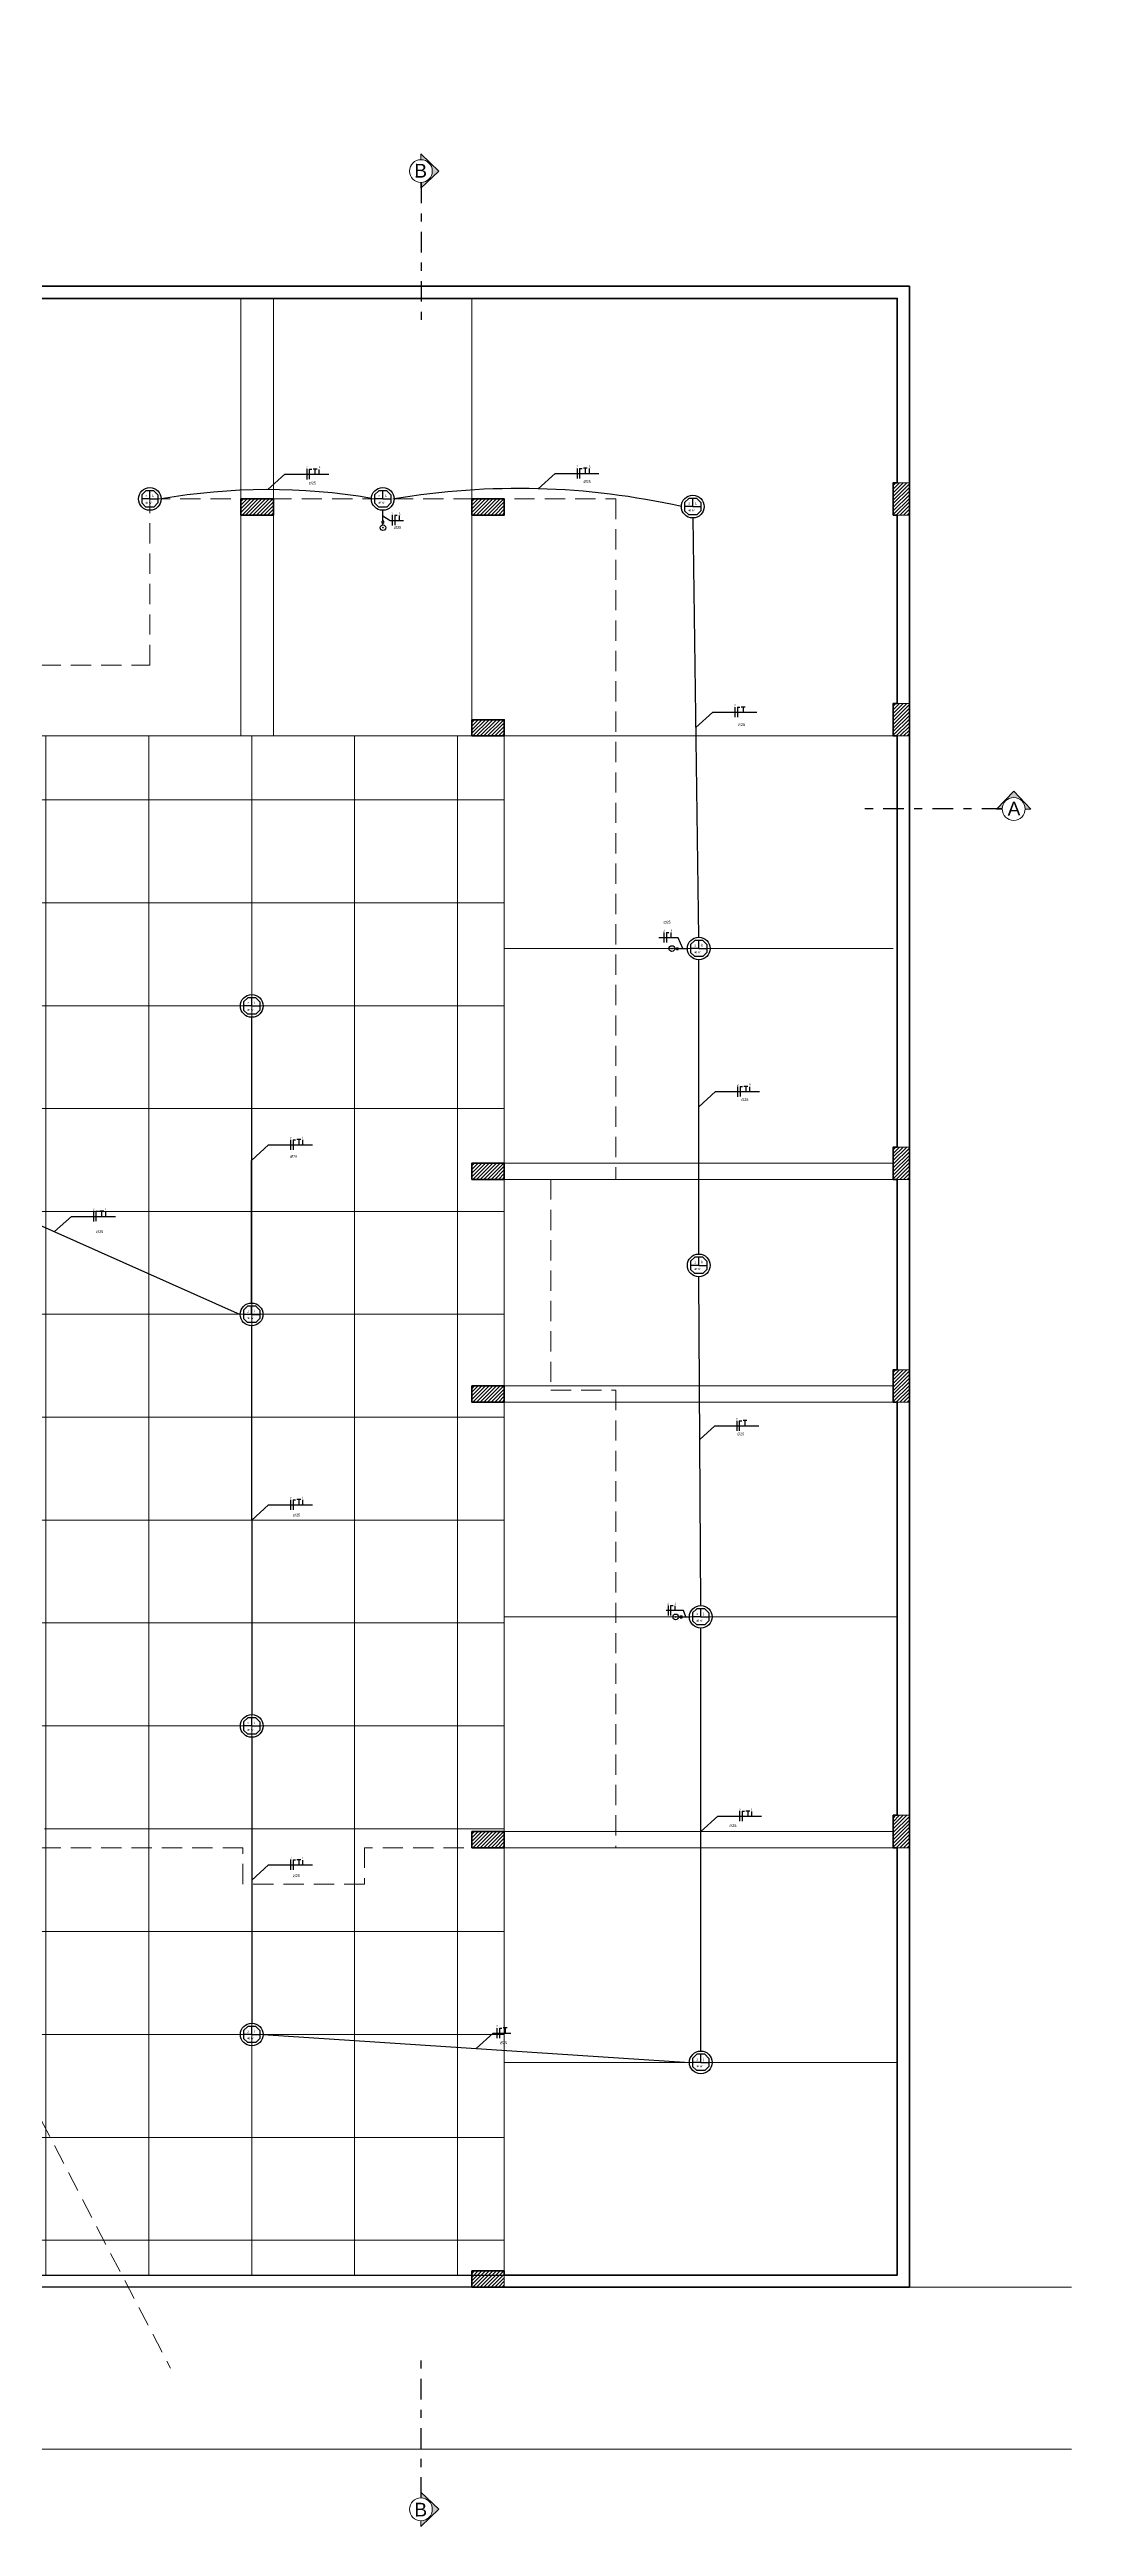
# Model space of a CAD drawing. Header units: millimetres. Extents: x 2991 to 3503, y 2795 to 2987.
# Drawn here: x 3126.91 to 3139.52, y 2805.22 to 2835.8 of the extents above; entities that cross this region are included whole.
import ezdxf
from ezdxf.enums import TextEntityAlignment as Align

# ---------------------------------------------------------------- set-up
doc = ezdxf.new("R2010")
doc.units = ezdxf.units.MM
doc.linetypes.add('DASHDOT', pattern=[25.4, 12.7, -6.35, 0, -6.35])
doc.linetypes.add('HIDDEN', pattern=[0.375, 0.25, -0.125])
for name, color, linetype in [('ESCO_37_TOMADAS', 3, 'Continuous'), ('Pranchas', 3, 'Continuous'), ('PTF', 1, 'Continuous'), ('PTO', 1, 'Continuous'), ('TET', 172, 'Continuous')]:
    doc.layers.add(name, color=color, linetype=linetype)
for name, color, linetype, lineweight in [('IND', 7, 'Continuous', 13), ('PILAR', 7, 'Continuous', 5), ('PISO', 252, 'Continuous', 9), ('Plarga', 7, 'Continuous', 40)]:
    doc.layers.add(name, color=color, linetype=linetype, lineweight=lineweight)
doc.styles.add('arial', font='')
doc.styles.add('ST', font='ROMANS.SHX', dxfattribs={"height": 0.15})
doc.styles.get("Standard").update_dxf_attribs({"font": ''})
doc.styles.get('arial').set_extended_font_data('Arial')
doc.styles.get('Standard').set_extended_font_data('Arial')

# ---------------------------------------------------------------- blocks, each defined once
blk = doc.blocks.new('iv')
at = {"color": 3}
for p, q in [((-0.2, 0.1), (-0.1, 0.2)), ((-0.2, 0.1), (-0.2, -0.1)), ((-0.1, 0.2), (0.1, 0.2)), ((0.1, 0.2), (0.2, 0.1)), ((0.2, 0.1), (0.2, -0.1)), ((-0.1, -0.2), (-0.2, -0.1)), ((-0.1, -0.2), (0.1, -0.2)), ((0.2, -0.1), (0.1, -0.2))]:
    blk.add_line(p, q, dxfattribs=at)
at = {"color": 1}
blk.add_circle((0, 0), 0.28, dxfattribs=at)
at = {"color": 1, "style": 'ST', "flags": 4}
blk.add_attdef('N%%D', text='', height=0.15, dxfattribs=at).set_placement((0.003, -0.074), align=Align.CENTER)
blk = doc.blocks.new('BCAM')
for p, q in [((-0.05, 0), (-0.05, -0.1)), ((-0.05, 0), (0.05, 0)), ((0, 0.1), (0, 0)), ((0.05, 0), (0.05, -0.1)), ((-0.05, -0.1), (0.05, -0.1))]:
    blk.add_line(p, q)
at = {"const_width": 0.049}
blk.add_lwpolyline([(0, 0.23, 1), (0, 0.28, 1)], format="xyb", close=True, dxfattribs=at)
blk.add_circle((0, 0.26), 0.16)

msp = doc.modelspace()

# ---------------------------------------------------------------- hatches: boundary and pattern name
at = {"layer": 'IND'}
for points in [[(3131.489, 2834.085), (3131.489, 2834.155, 1.014778), (3131.489, 2834.437), (3131.489, 2834.508), (3131.711, 2834.296)], [(3131.489, 2834.085), (3131.489, 2834.155, 1.014778), (3131.489, 2834.437), (3131.489, 2834.508), (3131.711, 2834.296)], [(3138.597, 2826.42), (3138.668, 2826.42, -1.014778), (3138.949, 2826.42), (3139.02, 2826.42), (3138.808, 2826.642)], [(3131.489, 2805.644), (3131.489, 2805.573, -1.014778), (3131.489, 2805.291), (3131.489, 2805.22), (3131.711, 2805.432)]]:
    msp.add_hatch(color=0, dxfattribs=at).paths.add_polyline_path(points)
at = {"layer": 'PILAR'}
h = msp.add_hatch(dxfattribs=at)
h.set_pattern_fill('ANSI31,_O', color=256, scale=0.01)
h.set_pattern_definition([(45, (1265.707245, 1877.834407), (-0.0224506403, 0.0224506403), [])])
h.paths.add_polyline_path([(3129.27, 2830.249), (3129.27, 2830.049), (3129.67, 2830.049), (3129.67, 2830.249)])
h = msp.add_hatch(dxfattribs=at)
h.set_pattern_fill('ANSI31,_O', color=256, scale=0.01)
h.set_pattern_definition([(45, (1268.557245, 1877.834407), (-0.0224506403, 0.0224506403), [])])
h.paths.add_polyline_path([(3132.12, 2830.249), (3132.12, 2830.049), (3132.52, 2830.049), (3132.52, 2830.249)])
h = msp.add_hatch(dxfattribs=at)
h.set_pattern_fill('ANSI31,_O', color=256, scale=0.01, angle=-90)
h.set_pattern_definition([(225, (4089.734413, 4694.011575), (-0.0224506403, 0.0224506403), [])])
h.paths.add_polyline_path([(3137.32, 2830.049), (3137.52, 2830.049), (3137.52, 2830.449), (3137.32, 2830.449)])
h = msp.add_hatch(dxfattribs=at)
h.set_pattern_fill('ANSI31,_O', color=256, scale=0.01, angle=-90)
h.set_pattern_definition([(225, (4089.734413, 4691.286575), (-0.0224506403, 0.0224506403), [])])
h.paths.add_polyline_path([(3137.32, 2827.324), (3137.52, 2827.324), (3137.52, 2827.724), (3137.32, 2827.724)])
h = msp.add_hatch(dxfattribs=at)
h.set_pattern_fill('ANSI31,_O', color=256, scale=0.01)
h.set_pattern_definition([(45, (1268.557245, 1875.109407), (-0.0224506403, 0.0224506403), [])])
h.paths.add_polyline_path([(3132.12, 2827.524), (3132.12, 2827.324), (3132.52, 2827.324), (3132.52, 2827.524)])
h = msp.add_hatch(dxfattribs=at)
h.set_pattern_fill('ANSI31,_O', color=256, scale=0.01, angle=-90)
h.set_pattern_definition([(225, (4089.734413, 4685.811575), (-0.0224506403, 0.0224506403), [])])
h.paths.add_polyline_path([(3137.32, 2821.849), (3137.52, 2821.849), (3137.52, 2822.249), (3137.32, 2822.249)])
h = msp.add_hatch(dxfattribs=at)
h.set_pattern_fill('ANSI31,_O', color=256, scale=0.01)
h.set_pattern_definition([(45, (1268.557245, 1869.634407), (-0.0224506403, 0.0224506403), [])])
h.paths.add_polyline_path([(3132.12, 2822.049), (3132.12, 2821.849), (3132.52, 2821.849), (3132.52, 2822.049)])
h = msp.add_hatch(dxfattribs=at)
h.set_pattern_fill('ANSI31,_O', color=256, scale=0.01, angle=-90)
h.set_pattern_definition([(225, (4089.734413, 4683.061575), (-0.0224506403, 0.0224506403), [])])
h.paths.add_polyline_path([(3137.32, 2819.099), (3137.52, 2819.099), (3137.52, 2819.499), (3137.32, 2819.499)])
h = msp.add_hatch(dxfattribs=at)
h.set_pattern_fill('ANSI31,_O', color=256, scale=0.01)
h.set_pattern_definition([(45, (1268.557245, 1866.884407), (-0.0224506403, 0.0224506403), [])])
h.paths.add_polyline_path([(3132.12, 2819.299), (3132.12, 2819.099), (3132.52, 2819.099), (3132.52, 2819.299)])
h = msp.add_hatch(dxfattribs=at)
h.set_pattern_fill('ANSI31,_O', color=256, scale=0.01, angle=-90)
h.set_pattern_definition([(225, (4089.734413, 4677.561575), (-0.0224506403, 0.0224506403), [])])
h.paths.add_polyline_path([(3137.32, 2813.599), (3137.52, 2813.599), (3137.52, 2813.999), (3137.32, 2813.999)])
h = msp.add_hatch(dxfattribs=at)
h.set_pattern_fill('ANSI31,_O', color=256, scale=0.01)
h.set_pattern_definition([(45, (1268.557245, 1861.384407), (-0.0224506403, 0.0224506403), [])])
h.paths.add_polyline_path([(3132.12, 2813.799), (3132.12, 2813.599), (3132.52, 2813.599), (3132.52, 2813.799)])
h = msp.add_hatch(dxfattribs=at)
h.set_pattern_fill('ANSI31,_O', color=256, scale=0.01)
h.set_pattern_definition([(45, (1268.557245, 1855.959407), (-0.0224506403, 0.0224506403), [])])
h.paths.add_polyline_path([(3132.12, 2808.374), (3132.12, 2808.174), (3132.52, 2808.174), (3132.52, 2808.374)])
at = {"layer": 'PISO'}
h = msp.add_hatch(dxfattribs=at)
h.set_pattern_fill('NET,_O', color=256, scale=0.4)
h.set_pattern_definition([(0, (3126.8623, 2808.7529), (0, 1.27), []), (90, (3126.8623, 2808.7529), (-1.27, 8e-17), [])])
h.paths.add_polyline_path([(3126.645, 2810.545), (3126.645, 2808.324), (3127.801, 2808.324)], flags=17)
h.paths.add_polyline_path([(3126.645, 2809.303), (3123.152, 2809.303), (3122.952, 2809.303), (3123.461, 2808.324), (3126.645, 2808.324)])
h.paths.add_polyline_path([(3132.52, 2821.849), (3132.12, 2821.849), (3132.12, 2822.049), (3132.52, 2822.049), (3132.52, 2827.324), (3126.795, 2827.324), (3126.795, 2822.999), (3126.795, 2820.399), (3126.795, 2818.849), (3126.845, 2818.849), (3126.845, 2818.449), (3126.795, 2818.449), (3126.795, 2813.999), (3126.845, 2813.999), (3126.845, 2813.599), (3129.295, 2813.599), (3129.295, 2813.149), (3130.795, 2813.149), (3130.795, 2813.599), (3132.12, 2813.599), (3132.12, 2813.799), (3132.52, 2813.799), (3132.52, 2819.099), (3132.12, 2819.099), (3132.12, 2819.299), (3132.52, 2819.299)])
h.paths.add_polyline_path([(3132.52, 2813.599), (3130.795, 2813.599), (3130.795, 2813.149), (3129.295, 2813.149), (3129.295, 2813.599), (3126.645, 2813.599), (3126.645, 2810.545), (3127.801, 2808.324), (3132.12, 2808.324), (3132.12, 2808.374), (3132.52, 2808.374)])

# ---------------------------------------------------------------- linework, layer by layer
for p, q in [((3128.145, 2830.249), (3128.045, 2830.249)), ((3128.145, 2830.249), (3128.145, 2830.349)), ((3128.145, 2830.249), (3128.245, 2830.249)), ((3131.02, 2830.249), (3130.92, 2830.249)), ((3131.02, 2830.249), (3131.02, 2830.349)), ((3131.02, 2830.249), (3131.12, 2830.249)), ((3134.846, 2830.154), (3134.746, 2830.154)), ((3134.846, 2830.154), (3134.846, 2830.254)), ((3134.846, 2830.154), (3134.946, 2830.154)), ((3134.92, 2824.699), (3134.82, 2824.699)), ((3134.92, 2824.699), (3134.92, 2824.799)), ((3134.92, 2824.699), (3135.02, 2824.699)), ((3129.403, 2823.99), (3129.403, 2824.09)), ((3129.403, 2823.99), (3129.303, 2823.99)), ((3129.403, 2823.99), (3129.503, 2823.99)), ((3134.92, 2820.788), (3134.82, 2820.788)), ((3134.92, 2820.788), (3134.92, 2820.888)), ((3134.92, 2820.788), (3135.02, 2820.788)), ((3129.402, 2820.183), (3129.302, 2820.183)), ((3129.402, 2820.183), (3129.402, 2820.283)), ((3129.402, 2820.183), (3129.502, 2820.183)), ((3134.945, 2816.449), (3134.845, 2816.449)), ((3134.945, 2816.449), (3134.945, 2816.549)), ((3134.945, 2816.449), (3135.045, 2816.449)), ((3129.403, 2815.102), (3129.403, 2815.202)), ((3129.403, 2815.102), (3129.303, 2815.102)), ((3129.403, 2815.102), (3129.503, 2815.102)), ((3129.403, 2811.293), (3129.303, 2811.293)), ((3129.403, 2811.293), (3129.403, 2811.393)), ((3129.403, 2811.293), (3129.503, 2811.293)), ((3134.945, 2810.949), (3134.845, 2810.949)), ((3134.945, 2810.949), (3134.945, 2811.049)), ((3134.945, 2810.949), (3135.045, 2810.949))]:
    msp.add_line(p, q)
at = {"lineweight": 5}
for points in [[(3109, 2835.797), (3123.37, 2808.174), (3139.52, 2808.174)], [(3129.27, 2827.324), (3129.27, 2832.724)], [(3129.67, 2827.324), (3129.67, 2832.724)], [(3132.12, 2827.324), (3132.12, 2832.724)], [(3126.795, 2827.324), (3137.37, 2827.324)], [(3132.52, 2827.324), (3132.52, 2808.324)], [(3132.52, 2824.699), (3137.32, 2824.699)], [(3132.52, 2822.049), (3137.32, 2822.049)], [(3132.52, 2821.849), (3137.37, 2821.849)], [(3132.52, 2819.299), (3137.32, 2819.299)], [(3132.52, 2819.099), (3137.37, 2819.099)], [(3132.52, 2816.449), (3137.37, 2816.449)], [(3132.52, 2813.799), (3137.32, 2813.799)], [(3132.52, 2813.599), (3137.32, 2813.599)], [(3132.52, 2810.949), (3137.37, 2810.949)]]:
    msp.add_lwpolyline(points, dxfattribs=at)
msp.add_lwpolyline([(3107.225, 2834.874), (3121.596, 2807.251, 0.279744), (3123.37, 2806.174), (3139.52, 2806.174)], format="xyb", dxfattribs=at)
at = {"linetype": 'DASHDOT', "lineweight": 30, "ltscale": 0.02}
for points in [[(3131.493, 2834.155), (3131.493, 2832.456)], [(3138.668, 2826.424), (3136.968, 2826.424)], [(3131.493, 2805.573), (3131.493, 2807.272)]]:
    msp.add_lwpolyline(points, dxfattribs=at)
at = {"linetype": 'HIDDEN', "lineweight": 9}
msp.add_lwpolyline([(3114.509, 2833.874), (3128.399, 2807.174)], dxfattribs=at)
msp.add_lwpolyline([(3116.622, 2821.145), (3110.52, 2832.874), (3137.52, 2832.874), (3137.52, 2808.174), (3123.37, 2808.174), (3122.522, 2809.803), (3122.655, 2809.873), (3123.461, 2808.324), (3137.37, 2808.324), (3137.37, 2808.324)])
at = {"linetype": 'HIDDEN', "lineweight": 5}
msp.add_lwpolyline([(3126.795, 2828.199), (3128.145, 2828.199), (3128.145, 2830.249), (3133.895, 2830.249), (3133.895, 2821.849), (3133.095, 2821.849), (3133.095, 2819.249), (3133.895, 2819.249), (3133.895, 2813.599), (3130.795, 2813.599), (3130.795, 2813.149), (3129.295, 2813.149), (3129.295, 2813.599), (3126.645, 2813.599), (3126.645, 2814.996)], dxfattribs=at)
at = {"layer": 'ESCO_37_TOMADAS'}
for p, q in [((3130.083, 2830.615), (3130.083, 2830.491)), ((3130.113, 2830.615), (3130.113, 2830.492)), ((3130.113, 2830.615), (3130.145, 2830.615)), ((3130.184, 2830.617), (3130.184, 2830.553)), ((3130.231, 2830.613), (3130.231, 2830.553)), ((3133.418, 2830.626), (3133.418, 2830.501)), ((3133.448, 2830.626), (3133.448, 2830.502)), ((3133.448, 2830.626), (3133.48, 2830.626)), ((3133.519, 2830.627), (3133.519, 2830.564)), ((3133.566, 2830.623), (3133.566, 2830.564)), ((3131.137, 2830.048), (3131.137, 2829.923)), ((3131.168, 2830.048), (3131.168, 2829.924)), ((3131.168, 2830.048), (3131.199, 2830.048)), ((3131.221, 2830.046), (3131.221, 2829.982)), ((3135.367, 2827.678), (3135.367, 2827.554)), ((3135.397, 2827.678), (3135.397, 2827.555)), ((3135.397, 2827.678), (3135.429, 2827.678)), ((3135.467, 2827.68), (3135.467, 2827.616)), ((3134.491, 2824.897), (3134.491, 2824.773)), ((3134.522, 2824.897), (3134.522, 2824.774)), ((3134.522, 2824.897), (3134.553, 2824.897)), ((3134.575, 2824.895), (3134.575, 2824.831)), ((3135.4, 2822.995), (3135.4, 2822.87)), ((3135.431, 2822.995), (3135.431, 2822.872)), ((3135.431, 2822.995), (3135.462, 2822.995)), ((3135.501, 2822.997), (3135.501, 2822.933)), ((3135.548, 2822.993), (3135.548, 2822.933)), ((3129.883, 2822.338), (3129.883, 2822.213)), ((3129.913, 2822.338), (3129.913, 2822.215)), ((3129.913, 2822.338), (3129.945, 2822.338)), ((3129.983, 2822.34), (3129.983, 2822.276)), ((3130.03, 2822.336), (3130.03, 2822.276)), ((3127.45, 2821.455), (3127.45, 2821.331)), ((3127.481, 2821.455), (3127.481, 2821.332)), ((3127.481, 2821.455), (3127.512, 2821.455)), ((3127.551, 2821.457), (3127.551, 2821.393)), ((3127.598, 2821.453), (3127.598, 2821.393)), ((3135.389, 2818.87), (3135.389, 2818.745)), ((3135.419, 2818.87), (3135.419, 2818.747)), ((3135.419, 2818.87), (3135.451, 2818.87)), ((3135.49, 2818.872), (3135.49, 2818.808)), ((3129.883, 2817.894), (3129.883, 2817.769)), ((3129.913, 2817.894), (3129.913, 2817.771)), ((3129.913, 2817.894), (3129.945, 2817.894)), ((3129.984, 2817.896), (3129.984, 2817.832)), ((3130.031, 2817.892), (3130.031, 2817.832)), ((3134.541, 2816.589), (3134.541, 2816.464)), ((3134.572, 2816.589), (3134.572, 2816.465)), ((3134.572, 2816.589), (3134.603, 2816.589)), ((3134.625, 2816.587), (3134.625, 2816.527)), ((3135.425, 2814.05), (3135.425, 2813.926)), ((3135.456, 2814.05), (3135.456, 2813.927)), ((3135.456, 2814.05), (3135.487, 2814.05)), ((3135.526, 2814.052), (3135.526, 2813.988)), ((3135.573, 2814.048), (3135.573, 2813.988)), ((3129.883, 2813.449), (3129.883, 2813.325)), ((3129.913, 2813.449), (3129.913, 2813.326)), ((3129.913, 2813.449), (3129.945, 2813.449)), ((3129.984, 2813.451), (3129.984, 2813.387)), ((3130.031, 2813.447), (3130.031, 2813.387)), ((3132.429, 2811.372), (3132.429, 2811.248)), ((3132.46, 2811.372), (3132.46, 2811.249)), ((3132.46, 2811.372), (3132.491, 2811.372)), ((3132.53, 2811.374), (3132.53, 2811.31))]:
    msp.add_line(p, q, dxfattribs=at)
for points in [[(3130.209, 2830.617), (3130.184, 2830.617), (3130.161, 2830.617)], [(3133.544, 2830.627), (3133.519, 2830.627), (3133.496, 2830.627)], [(3135.493, 2827.68), (3135.467, 2827.68), (3135.444, 2827.68)], [(3135.526, 2822.997), (3135.501, 2822.997), (3135.478, 2822.997)], [(3130.009, 2822.34), (3129.983, 2822.34), (3129.961, 2822.34)], [(3127.577, 2821.457), (3127.551, 2821.457), (3127.528, 2821.457)], [(3135.515, 2818.872), (3135.49, 2818.872), (3135.467, 2818.872)], [(3130.009, 2817.896), (3129.984, 2817.896), (3129.961, 2817.896)], [(3135.551, 2814.052), (3135.526, 2814.052), (3135.503, 2814.052)], [(3130.009, 2813.451), (3129.984, 2813.451), (3129.961, 2813.451)], [(3132.556, 2811.374), (3132.53, 2811.374), (3132.507, 2811.374)]]:
    msp.add_lwpolyline(points, dxfattribs=at)
at = {"layer": 'IND', "color": 0}
for points in [[(3131.489, 2834.155), (3131.489, 2834.085), (3131.711, 2834.296), (3131.489, 2834.508), (3131.489, 2834.437)], [(3131.489, 2834.155), (3131.489, 2834.085), (3131.711, 2834.296), (3131.489, 2834.508), (3131.489, 2834.437)], [(3138.668, 2826.42), (3138.597, 2826.42), (3138.808, 2826.642), (3139.02, 2826.42), (3138.949, 2826.42)], [(3131.489, 2805.573), (3131.489, 2805.644), (3131.711, 2805.432), (3131.489, 2805.22), (3131.489, 2805.291)]]:
    msp.add_lwpolyline(points, dxfattribs=at)
for centre in [(3131.491, 2834.296), (3131.491, 2834.296), (3138.808, 2826.422), (3131.491, 2805.432)]:
    msp.add_circle(centre, 0.141, dxfattribs=at)
at = {"layer": 'PILAR'}
for points in [[(3137.32, 2830.449), (3137.32, 2830.049), (3137.52, 2830.049), (3137.52, 2830.449)], [(3137.32, 2827.724), (3137.32, 2827.324), (3137.52, 2827.324), (3137.52, 2827.724)], [(3137.32, 2822.249), (3137.32, 2821.849), (3137.52, 2821.849), (3137.52, 2822.249)], [(3137.32, 2819.499), (3137.32, 2819.099), (3137.52, 2819.099), (3137.52, 2819.499)], [(3137.32, 2813.999), (3137.32, 2813.599), (3137.52, 2813.599), (3137.52, 2813.999)], [(3132.12, 2808.374), (3132.52, 2808.374), (3132.52, 2808.174), (3132.12, 2808.174)]]:
    msp.add_lwpolyline(points, close=True, dxfattribs=at)
at = {"layer": 'Plarga'}
msp.add_lwpolyline([(3126.645, 2832.874), (3137.52, 2832.874), (3137.52, 2808.174), (3132.12, 2808.174), (3132.12, 2808.374), (3132.52, 2808.374), (3132.52, 2808.324), (3137.37, 2808.324), (3137.37, 2813.599), (3137.32, 2813.599), (3137.32, 2813.999), (3137.37, 2813.999), (3137.37, 2819.099), (3137.32, 2819.099), (3137.32, 2819.499), (3137.37, 2819.499), (3137.37, 2821.849), (3137.32, 2821.849), (3137.32, 2822.249), (3137.37, 2822.249), (3137.37, 2827.324), (3137.32, 2827.324), (3137.32, 2827.724), (3137.37, 2827.724), (3137.37, 2830.049), (3137.32, 2830.049), (3137.32, 2830.449), (3137.37, 2830.449), (3137.37, 2832.724), (3126.795, 2832.724)], dxfattribs=at)
for points in [[(3129.27, 2830.249), (3129.67, 2830.249), (3129.67, 2830.049), (3129.27, 2830.049)], [(3132.12, 2830.249), (3132.52, 2830.249), (3132.52, 2830.049), (3132.12, 2830.049)], [(3132.12, 2827.524), (3132.52, 2827.524), (3132.52, 2827.324), (3132.12, 2827.324)], [(3132.12, 2822.049), (3132.52, 2822.049), (3132.52, 2821.849), (3132.12, 2821.849)], [(3132.12, 2819.299), (3132.52, 2819.299), (3132.52, 2819.099), (3132.12, 2819.099)], [(3132.12, 2813.799), (3132.52, 2813.799), (3132.52, 2813.599), (3132.12, 2813.599)]]:
    msp.add_lwpolyline(points, close=True, dxfattribs=at)
at = {"layer": 'Pranchas'}
for p, q in [((3129.603, 2830.364), (3129.812, 2830.553)), ((3129.812, 2830.553), (3130.354, 2830.553)), ((3132.938, 2830.374), (3133.147, 2830.564)), ((3133.147, 2830.564), (3133.689, 2830.564)), ((3131.022, 2830.041), (3131.112, 2829.982)), ((3131.112, 2829.982), (3131.275, 2829.982)), ((3134.886, 2827.427), (3135.095, 2827.616)), ((3135.095, 2827.616), (3135.638, 2827.616)), ((3134.667, 2824.831), (3134.429, 2824.831)), ((3134.724, 2824.698), (3134.667, 2824.831)), ((3134.92, 2822.743), (3135.129, 2822.933)), ((3135.129, 2822.933), (3135.671, 2822.933)), ((3129.403, 2822.086), (3129.612, 2822.276)), ((3129.612, 2822.276), (3130.154, 2822.276)), ((3126.97, 2821.204), (3127.179, 2821.393)), ((3127.179, 2821.393), (3127.722, 2821.393)), ((3134.933, 2818.64), (3135.118, 2818.808)), ((3135.118, 2818.808), (3135.66, 2818.808)), ((3129.403, 2817.642), (3129.612, 2817.832)), ((3129.612, 2817.832), (3130.154, 2817.832)), ((3134.733, 2816.527), (3134.517, 2816.527)), ((3134.76, 2816.449), (3134.733, 2816.527)), ((3134.945, 2813.799), (3135.154, 2813.988)), ((3135.154, 2813.988), (3135.696, 2813.988)), ((3129.403, 2813.198), (3129.612, 2813.387)), ((3129.612, 2813.387), (3130.154, 2813.387)), ((3132.174, 2811.121), (3132.383, 2811.31)), ((3132.383, 2811.31), (3132.6, 2811.31))]:
    msp.add_line(p, q, dxfattribs=at)
at = {"layer": 'TET'}
for p, q in [((3131.023, 2829.973), (3131.022, 2830.109)), ((3134.92, 2824.839), (3134.853, 2830.015)), ((3134.667, 2824.698), (3134.78, 2824.698)), ((3134.92, 2820.928), (3134.92, 2824.559)), ((3129.402, 2820.323), (3129.403, 2823.85)), ((3126.366, 2821.473), (3129.262, 2820.183)), ((3134.945, 2816.589), (3134.921, 2820.648)), ((3129.402, 2820.043), (3129.403, 2815.242)), ((3134.714, 2816.449), (3134.805, 2816.449)), ((3134.945, 2811.089), (3134.945, 2816.309)), ((3129.403, 2814.962), (3129.403, 2811.433)), ((3129.543, 2811.293), (3134.805, 2810.949))]:
    msp.add_line(p, q, dxfattribs=at)
for centre, radius, start, end in [((3129.603, 2822.781), 7.583, 80.2993, 100.0062), ((3132.694, 2821.192), 9.186, 77.3438, 99.6109)]:
    msp.add_arc(centre, radius, start, end, dxfattribs=at)

# ---------------------------------------------------------------- block references
at = {"layer": 'PTO'}
for name, p, xscale, yscale, zscale, rotation in [('iv', (3128.145, 2830.249), 0.5, 0.5, 0.5, 270), ('iv', (3131.02, 2830.249), 0.5, 0.5, 0.5, 270), ('iv', (3134.846, 2830.154), 0.5, 0.5, 0.5, 270), ('BCAM', (3131.023, 2829.951), 0.2191289904175036, 0.2191289904175036, 0.2191289904175036, 180.0000000014436), ('BCAM', (3134.646, 2824.698), 0.2191289904175036, 0.2191289904175036, 0.2191289904175036, 89.9999999998074), ('iv', (3134.92, 2824.699), 0.5, 0.5, 0.5, 270), ('iv', (3129.403, 2823.99), 0.5, 0.5, 0.5, 270), ('iv', (3134.92, 2820.788), 0.5, 0.5, 0.5, 270), ('iv', (3129.402, 2820.183), 0.5, 0.5, 0.5, 270), ('BCAM', (3134.692, 2816.449), 0.2191289904175036, 0.2191289904175036, 0.2191289904175036, 89.9999999998074), ('iv', (3134.945, 2816.449), 0.5, 0.5, 0.5, 270), ('iv', (3129.403, 2815.102), 0.5, 0.5, 0.5, 270), ('iv', (3129.403, 2811.293), 0.5, 0.5, 0.5, 270), ('iv', (3134.945, 2810.949), 0.5, 0.5, 0.5, 270)]:
    msp.add_blockref(name, p, dxfattribs=dict(at, xscale=xscale, yscale=yscale, zscale=zscale, rotation=rotation))

# ---------------------------------------------------------------- texts
at = {"layer": 'ESCO_37_TOMADAS'}
for p in [(3128.088, 2830.19), (3130.963, 2830.19), (3134.79, 2830.096), (3134.863, 2824.64), (3129.346, 2823.931), (3134.863, 2820.73), (3129.346, 2820.124), (3134.888, 2816.39), (3129.346, 2815.043), (3129.346, 2811.234), (3134.888, 2810.89)]:
    msp.add_text('40 W', height=0.0235, dxfattribs=at).set_placement(p)
at = {"layer": 'ESCO_37_TOMADAS', "attachment_point": 1}
for s, width, gutter_width, insert, char_height in [('2', 0.000485, 0.126, (3130.074, 2830.649), 0.0252), ('{\\fArial Unicode MS|b0|i0|c0|p34;L}', 0.000485, 0.126, (3130.231, 2830.656), 0.02522), ('2', 0.000485, 0.126, (3133.41, 2830.659), 0.0252), ('{\\fArial Unicode MS|b0|i0|c0|p34;L}', 0.000485, 0.126, (3133.566, 2830.666), 0.02522), ('{\\fArial Unicode MS|b0|i0|c0|p34;2}', 0.000485, 0.126, (3128.092, 2830.297), 0.02522), ('{\\fArial Unicode MS|b0|i0|c0|p34;L}', 0.01212, 0.173, (3128.173, 2830.307), 0.03457), ('{\\fArial Unicode MS|b0|i0|c0|p34;2}', 0.000485, 0.126, (3130.967, 2830.297), 0.02522), ('{\\fArial Unicode MS|b0|i0|c0|p34;L}', 0.01212, 0.173, (3131.048, 2830.307), 0.03457), ('{\\fArial Unicode MS|b0|i0|c0|p34;2}', 0.000485, 0.126, (3134.793, 2830.203), 0.02522), ('{\\fArial Unicode MS|b0|i0|c0|p34;L}', 0.01212, 0.173, (3134.874, 2830.213), 0.03457), ('2', 0.000485, 0.126, (3131.129, 2830.081), 0.0252), ('{\\fArial Unicode MS|b0|i0|c0|p34;L}', 0.000485, 0.126, (3131.221, 2830.086), 0.02522), ('2', 0.000485, 0.126, (3135.358, 2827.712), 0.0252), ('2', 0.000485, 0.126, (3134.483, 2824.93), 0.0252), ('{\\fArial Unicode MS|b0|i0|c0|p34;k}', 0.000485, 0.126, (3134.575, 2824.936), 0.02522), ('{\\fArial Unicode MS|b0|i0|c0|p34;2}', 0.000485, 0.126, (3134.867, 2824.747), 0.02522), ('{\\fArial Unicode MS|b0|i0|c0|p34;k}', 0.01212, 0.173, (3134.948, 2824.757), 0.03457), ('{\\fArial Unicode MS|b0|i0|c0|p34;2}', 0.000485, 0.126, (3129.349, 2824.038), 0.02522), ('{\\fArial Unicode MS|b0|i0|c0|p34;i}', 0.01212, 0.173, (3129.43, 2824.048), 0.03457), ('2', 0.000485, 0.126, (3135.392, 2823.028), 0.0252), ('{\\fArial Unicode MS|b0|i0|c0|p34;k}', 0.000485, 0.126, (3135.548, 2823.035), 0.02522), ('2', 0.000485, 0.126, (3129.874, 2822.371), 0.0252), ('{\\fArial Unicode MS|b0|i0|c0|p2;i}', 0.000485, 0.126, (3130.03, 2822.378), 0.02522), ('2', 0.000485, 0.126, (3127.442, 2821.489), 0.0252), ('{\\fArial Unicode MS|b0|i0|c0|p2;i}', 0.000485, 0.126, (3127.598, 2821.496), 0.02522), ('{\\fArial Unicode MS|b0|i0|c0|p34;2}', 0.000485, 0.126, (3134.867, 2820.836), 0.02522), ('{\\fArial Unicode MS|b0|i0|c0|p34;k}', 0.01212, 0.173, (3134.948, 2820.847), 0.03457), ('{\\fArial Unicode MS|b0|i0|c0|p34;2}', 0.000485, 0.126, (3129.349, 2820.231), 0.02522), ('{\\fArial Unicode MS|b0|i0|c0|p34;i}', 0.01212, 0.173, (3129.43, 2820.241), 0.03457), ('2', 0.000485, 0.126, (3135.381, 2818.903), 0.0252), ('2', 0.000485, 0.126, (3129.874, 2817.927), 0.0252), ('{\\fArial Unicode MS|b0|i0|c0|p2;i}', 0.000485, 0.126, (3130.031, 2817.934), 0.02522), ('2', 0.000485, 0.126, (3134.533, 2816.622), 0.0252), ('{\\fArial Unicode MS|b0|i0|c0|p34;j}', 0.000485, 0.126, (3134.625, 2816.628), 0.02522), ('{\\fArial Unicode MS|b0|i0|c0|p34;2}', 0.000485, 0.126, (3134.892, 2816.497), 0.02522), ('{\\fArial Unicode MS|b0|i0|c0|p34;j}', 0.01212, 0.173, (3134.973, 2816.507), 0.03457), ('{\\fArial Unicode MS|b0|i0|c0|p34;i}', 0.01212, 0.173, (3129.431, 2815.16), 0.03457), ('{\\fArial Unicode MS|b0|i0|c0|p34;2}', 0.000485, 0.126, (3129.35, 2815.15), 0.02522), ('2', 0.000485, 0.126, (3135.417, 2814.083), 0.0252), ('{\\fArial Unicode MS|b0|i0|c0|p34;j}', 0.000485, 0.126, (3135.573, 2814.09), 0.02522), ('2', 0.000485, 0.126, (3129.875, 2813.482), 0.0252), ('{\\fArial Unicode MS|b0|i0|c0|p2;i}', 0.000485, 0.126, (3130.031, 2813.489), 0.02522), ('{\\fArial Unicode MS|b0|i0|c0|p34;2}', 0.000485, 0.126, (3129.349, 2811.341), 0.02522), ('{\\fArial Unicode MS|b0|i0|c0|p34;i}', 0.01212, 0.173, (3129.43, 2811.351), 0.03457), ('2', 0.000485, 0.126, (3132.421, 2811.406), 0.0252), ('{\\fArial Unicode MS|b0|i0|c0|p34;2}', 0.000485, 0.126, (3134.892, 2810.997), 0.02522), ('{\\fArial Unicode MS|b0|i0|c0|p34;j}', 0.01212, 0.173, (3134.973, 2811.007), 0.03457)]:
    msp.add_mtext_dynamic_manual_height_columns(s, width=width, gutter_width=gutter_width, heights=[0], dxfattribs=dict(at, insert=insert, char_height=char_height))
at = {"layer": 'IND', "color": 0, "style": 'arial'}
for s, rotation, p in [('B', 359.5357, (3131.409, 2834.217)), ('B', 359.5357, (3131.409, 2834.217)), ('A', 0.4643, (3138.733, 2826.341)), ('B', 0.4643, (3131.411, 2805.343))]:
    msp.add_text(s, height=0.169, rotation=rotation, dxfattribs=at).set_placement(p)
at = {"layer": 'PTF', "char_height": 0.0333, "width": 0.08827, "attachment_point": 1}
for insert in [(3130.108, 2830.462), (3133.499, 2830.482), (3131.161, 2829.914), (3135.404, 2827.479), (3134.486, 2825.041), (3135.445, 2822.85), (3129.878, 2822.149), (3127.483, 2821.22), (3135.395, 2818.724), (3129.914, 2817.722), (3135.297, 2813.888), (3129.909, 2813.27), (3132.466, 2811.208)]:
    msp.add_mtext('∅25', dxfattribs=dict(at, insert=insert))

doc.saveas('drawing.dxf')
